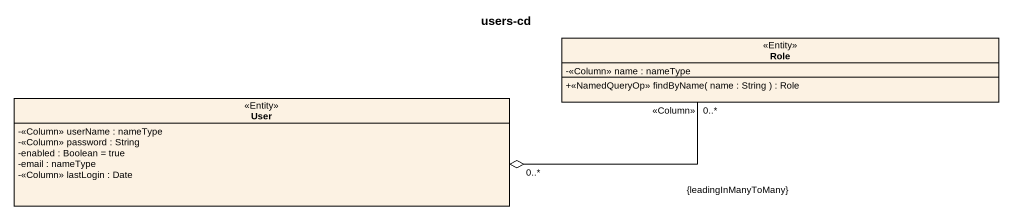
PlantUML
@startuml
title users-cd
hide circle
hide empty members
skinparam classAttributeIconSize 0
class Role <<Entity>> {
  -<<Column>> name : nameType
  +<<NamedQueryOp>> findByName( name : String ) : Role
}
class User <<Entity>> {
  -<<Column>> userName : nameType
  -<<Column>> password : String
  -enabled : Boolean = true
  -email : nameType
  -<<Column>> lastLogin : Date
}
User "0..*" o-right- "<<Column>>\n0..*\n{leadingInManyToMany}" Role
@enduml
